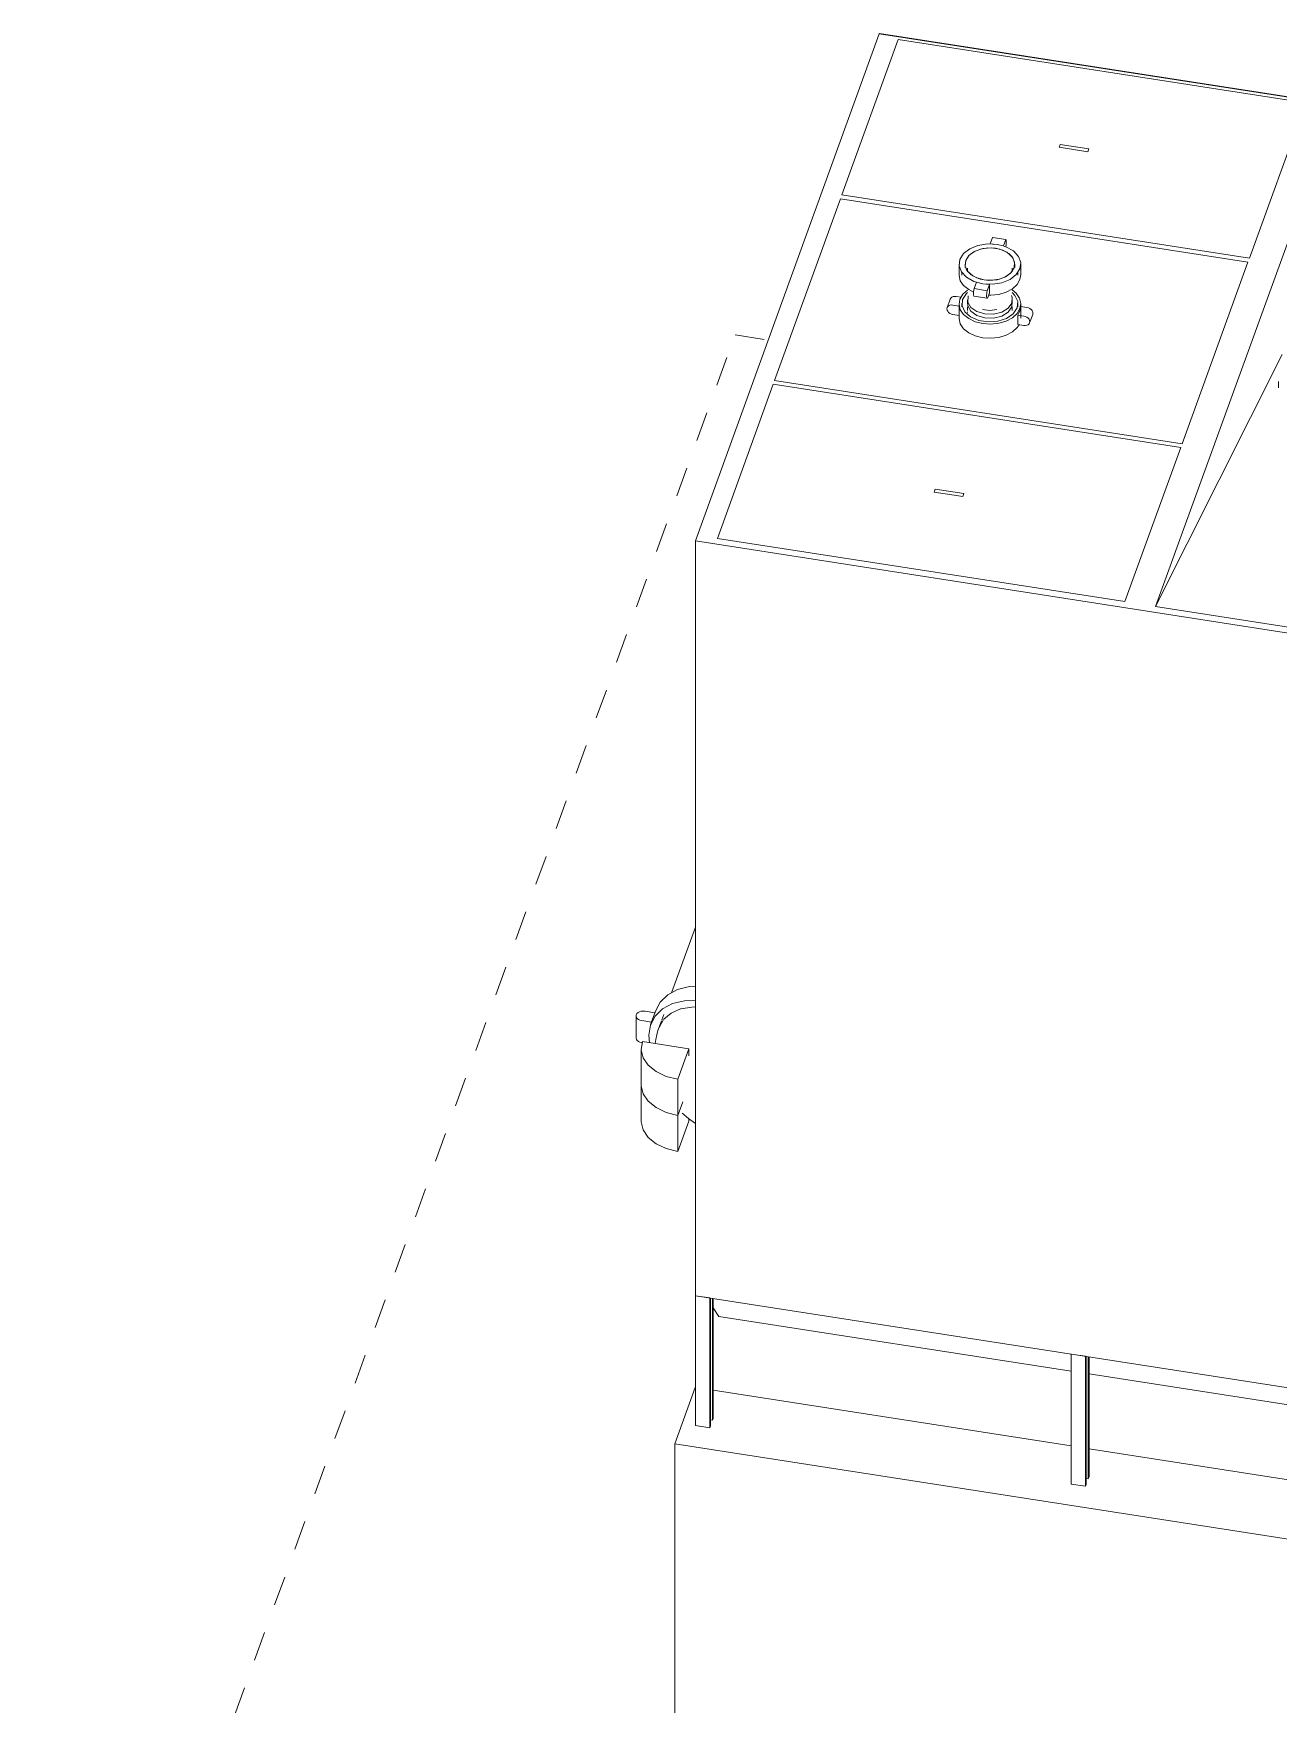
# Model space of a CAD drawing. Header units: metres. Extents: x 63 to 378, y -27 to 78.
# Drawn here: x 188.93 to 193.15, y 70.72 to 76.39 of the extents above; entities that cross this region are included whole.
import ezdxf

# ---------------------------------------------------------------- set-up
doc = ezdxf.new("R2010")
doc.units = ezdxf.units.M
doc.linetypes.add('Centre', pattern=[0.03175, 0.00635, -0.004763, 0.015875, -0.004763])
for name, color, linetype, lineweight in [('A-FLOR', 7, 'Continuous', 9), ('A-FLOR-LEVL', 7, 'Continuous', 9), ('M-EQPM', 7, 'Continuous', 18), ('P-PIPE', 7, 'Continuous', 18)]:
    doc.layers.add(name, color=color, linetype=linetype, lineweight=lineweight)

# ---------------------------------------------------------------- blocks, each defined once
blk = doc.blocks.new('C_S_L_Torre - Baltimore CPSC-0817-08L - C_S_L_Torre - Baltimore CPSC-0817-08L-2352271-3D TORRE')
at = {"layer": 'M-EQPM'}
for p, q in [((11.8995, 76.3849), (11.2759, 74.6647)), ((11.9637, 76.3648), (11.7728, 75.838)), ((11.8998, 76.3858), (11.8995, 76.3849)), ((17.0562, 75.5833), (11.8995, 76.3849)), ((17.0562, 75.5833), (11.8995, 76.3849)), ((11.8998, 76.3858), (17.0565, 75.5842)), ((13.3453, 76.15), (11.9637, 76.3648)), ((12.8366, 74.4422), (13.4498, 76.1338)), ((13.1544, 75.6232), (13.3453, 76.15)), ((12.513, 76.009), (12.5096, 75.9995)), ((12.6103, 75.9939), (12.513, 76.009)), ((12.5096, 75.9995), (12.6069, 75.9844)), ((12.6069, 75.9844), (12.6103, 75.9939)), ((11.7728, 75.838), (13.1544, 75.6232)), ((11.7681, 75.8252), (11.5446, 75.2085)), ((13.1497, 75.6105), (11.7681, 75.8252)), ((12.9262, 74.9938), (13.1497, 75.6105)), ((12.1986, 75.4416), (12.1986, 75.4397)), ((13.2655, 75.2972), (12.8366, 74.4422)), ((11.54, 75.1958), (11.3506, 74.6733)), ((12.9216, 74.981), (11.54, 75.1958)), ((11.5446, 75.2085), (12.9262, 74.9938)), ((13.2533, 75.2054), (13.2533, 75.1835)), ((12.7322, 74.4586), (12.9216, 74.981)), ((12.0892, 74.84), (12.0858, 74.8305)), ((12.0858, 74.8305), (12.1831, 74.8153)), ((12.1865, 74.8249), (12.0892, 74.84)), ((12.1831, 74.8153), (12.1865, 74.8249)), ((11.2759, 74.6647), (16.4326, 73.8631)), ((11.2759, 72.1048), (11.2759, 74.6647)), ((11.3506, 74.6733), (12.7322, 74.4586)), ((14.9771, 74.1095), (12.8366, 74.4422)), ((11.2759, 72.1048), (11.3245, 72.0972)), ((11.2759, 71.6642), (11.2759, 72.1048)), ((16.4326, 71.3032), (11.2759, 72.1048)), ((11.3245, 72.0972), (11.3245, 71.6567)), ((11.3268, 71.663), (11.3268, 72.0968)), ((11.3337, 71.6821), (11.3337, 72.0958)), ((11.3361, 71.6885), (11.3361, 72.0954)), ((11.3361, 72.0636), (11.3555, 72.0344)), ((11.3555, 72.0344), (12.5504, 71.8486)), ((12.5504, 71.9066), (12.5991, 71.8991)), ((12.5504, 71.4661), (12.5504, 71.9066)), ((12.5991, 71.8991), (12.5991, 71.4585)), ((12.6014, 71.4649), (12.6014, 71.8987)), ((12.6083, 71.484), (12.6083, 71.8976)), ((12.6106, 71.4904), (12.6106, 71.8973)), ((12.6106, 71.8393), (13.3987, 71.7168)), ((11.3245, 71.6567), (11.2759, 71.6642)), ((11.3268, 71.663), (11.3245, 71.6567)), ((11.3337, 71.6821), (11.3268, 71.6832)), ((11.3361, 71.6885), (11.3337, 71.6821)), ((12.6083, 71.484), (12.6014, 71.4851)), ((12.6106, 71.4904), (12.6083, 71.484)), ((12.5991, 71.4585), (12.5504, 71.4661)), ((12.6014, 71.4649), (12.5991, 71.4585))]:
    blk.add_line(p, q, dxfattribs=at)
blk = doc.blocks.new('Victaulic-IPS-Rigid Coupling Style 07-W07-107 - AC-V112-3D TORRE')
at = {"layer": 'P-PIPE', "color": 1, "true_color": 0xff0000}
for p, q in [((12.1399, 75.4849), (12.1294, 75.4557)), ((12.1698, 75.4613), (12.1493, 75.4645)), ((12.1598, 75.4937), (12.1766, 75.4911)), ((12.1698, 75.4684), (12.1698, 75.4204)), ((12.3793, 75.4595), (12.3999, 75.4563)), ((12.3794, 75.4204), (12.3794, 75.4684)), ((12.1493, 75.4325), (12.1698, 75.4293)), ((12.3893, 75.4272), (12.3688, 75.4304)), ((12.3688, 75.4304), (12.3688, 75.3984)), ((12.3688, 75.3984), (12.3893, 75.3952)), ((12.4092, 75.404), (12.4198, 75.4331))]:
    blk.add_line(p, q, dxfattribs=at)
for points in [[(12.1984, 75.5155, 0), (12.1824, 75.501, 0), (12.1726, 75.4843, 0)], [(12.3765, 75.4526, 0), (12.3793, 75.4704, 0), (12.375, 75.4881, 0), (12.3638, 75.5044, 0), (12.3505, 75.5157, 0)], [(12.1493, 75.4645, 0), (12.1439, 75.4648, 0), (12.139, 75.464, 0), (12.1347, 75.4621, 0), (12.1314, 75.4593, 0), (12.1294, 75.4558, 0), (12.1287, 75.4517, 0), (12.1294, 75.4475, 0), (12.1314, 75.4433, 0), (12.1347, 75.4395, 0), (12.139, 75.4363, 0), (12.1439, 75.4339, 0), (12.1481, 75.4327, 0)], [(12.1399, 75.4849, 0), (12.1399, 75.4849, 0), (12.142, 75.4884, 0), (12.1453, 75.4912, 0), (12.1495, 75.4931, 0), (12.1545, 75.4939, 0), (12.1598, 75.4937, 0)], [(12.1726, 75.4843, 0), (12.1698, 75.4665, 0), (12.1742, 75.4488, 0), (12.1854, 75.4324, 0), (12.2026, 75.4185, 0), (12.2248, 75.4081, 0), (12.2504, 75.4017, 0), (12.2776, 75.3998, 0), (12.3046, 75.4027, 0), (12.3295, 75.41, 0), (12.3508, 75.4213, 0), (12.3668, 75.4358, 0), (12.3765, 75.4526, 0)], [(12.3765, 75.4446, 0), (12.3732, 75.4374, 0), (12.3688, 75.4304, 0)], [(12.3793, 75.4595, 0), (12.3786, 75.452, 0), (12.3765, 75.4446, 0)], [(12.3999, 75.4563, 0), (12.4052, 75.455, 0), (12.4102, 75.4526, 0), (12.4144, 75.4494, 0), (12.4177, 75.4456, 0), (12.4198, 75.4414, 0), (12.4205, 75.4371, 0), (12.4198, 75.4331, 0)], [(12.3733, 75.3975, 0), (12.3668, 75.3879, 0), (12.3508, 75.3733, 0), (12.3295, 75.362, 0), (12.3046, 75.3547, 0), (12.2776, 75.3519, 0), (12.2504, 75.3537, 0), (12.2248, 75.3601, 0), (12.2026, 75.3705, 0), (12.1854, 75.3844, 0), (12.1742, 75.4008, 0), (12.1698, 75.4185, 0), (12.1698, 75.4204, 0)], [(12.3893, 75.3952, 0), (12.3946, 75.3949, 0), (12.3996, 75.3958, 0), (12.4039, 75.3976, 0), (12.4072, 75.4004, 0), (12.4092, 75.404, 0), (12.4099, 75.408, 0), (12.4092, 75.4123, 0), (12.4072, 75.4164, 0), (12.4039, 75.4203, 0), (12.3996, 75.4235, 0), (12.3946, 75.4258, 0), (12.3893, 75.4272, 0)]]:
    blk.add_polyline3d(points, dxfattribs=at)
blk = doc.blocks.new('C_S_L_Antivibratorio - 6 - v22 - C_S_L_Antivibratorio - 6 - v22-V206-3D TORRE')
at = {"layer": 'P-PIPE', "color": 1, "true_color": 0xff0000}
for p, q in [((12.1795, 75.5771), (12.1795, 75.5656)), ((12.1986, 75.5892), (12.1986, 75.5771)), ((12.3506, 75.5771), (12.3506, 75.5892)), ((12.3696, 75.5656), (12.3696, 75.5771)), ((12.2014, 75.4964), (12.2006, 75.4943)), ((12.1795, 75.4695), (12.1795, 75.458)), ((12.1986, 75.4828), (12.1986, 75.4695)), ((12.1986, 75.458), (12.1986, 75.4459)), ((12.3485, 75.458), (12.3496, 75.4774)), ((12.3506, 75.4695), (12.3506, 75.4828)), ((12.3506, 75.4459), (12.3506, 75.458)), ((12.3696, 75.458), (12.3696, 75.4695))]:
    blk.add_line(p, q, dxfattribs=at)
for points in [[(12.1986, 75.5068, 0), (12.1952, 75.5037, 0), (12.1821, 75.4838, 0)], [(12.3485, 75.4713, 0), (12.3496, 75.4907, 0), (12.3476, 75.4967, 0)], [(12.3671, 75.4551, 0), (12.369, 75.4767, 0), (12.3595, 75.4974, 0), (12.3501, 75.5072, 0)], [(12.1821, 75.4838, 0), (12.1802, 75.4622, 0), (12.1896, 75.4415, 0), (12.2093, 75.4242, 0), (12.2369, 75.4123, 0), (12.269, 75.4073, 0), (12.3018, 75.4098, 0), (12.3313, 75.4195, 0), (12.354, 75.4352, 0), (12.3671, 75.4551, 0)], [(12.1991, 75.4749, 0), (12.1995, 75.4615, 0), (12.2099, 75.4433, 0), (12.2301, 75.4291, 0), (12.257, 75.421, 0), (12.2867, 75.4203, 0), (12.3145, 75.4271, 0), (12.3362, 75.4403, 0), (12.3485, 75.458, 0)], [(12.2006, 75.4943, 0), (12.1995, 75.4749, 0), (12.2099, 75.4567, 0), (12.2301, 75.4425, 0), (12.257, 75.4344, 0), (12.2867, 75.4337, 0), (12.3145, 75.4405, 0), (12.3362, 75.4537, 0), (12.3485, 75.4713, 0)], [(12.2984, 75.4497, 0), (12.2741, 75.4462, 0), (12.2498, 75.4499, 0)]]:
    blk.add_polyline3d(points, dxfattribs=at)
blk = doc.blocks.new('Victaulic-IPS-Rigid Coupling Style 07-W07-107 - Standard-V207-3D TORRE')
at = {"layer": 'P-PIPE', "color": 1, "true_color": 0xff0000}
for p, q in [((12.2838, 75.6936), (12.276, 75.672)), ((12.3283, 75.6867), (12.2838, 75.6936)), ((12.2838, 75.6936), (12.2841, 75.6936)), ((12.3286, 75.6867), (12.2841, 75.6936)), ((12.3204, 75.6651), (12.3283, 75.6867)), ((12.1698, 75.6034), (12.1698, 75.5667)), ((12.3564, 75.5907), (12.3456, 75.5739)), ((12.3793, 75.5686), (12.3765, 75.5508)), ((12.3794, 75.5667), (12.3794, 75.6034)), ((12.2287, 75.5417), (12.2209, 75.5202)), ((12.2209, 75.5202), (12.2654, 75.5133)), ((12.2654, 75.5133), (12.2732, 75.5348)), ((12.2683, 75.4926), (12.2732, 75.506)), ((12.2732, 75.506), (12.2732, 75.5348)), ((12.2206, 75.4946), (12.2651, 75.4877))]:
    blk.add_line(p, q, dxfattribs=at)
for points in [[(12.3209, 75.665, 0), (12.2988, 75.6702, 0), (12.2661, 75.6718, 0), (12.2342, 75.6667, 0), (12.2063, 75.6555, 0), (12.1851, 75.6391, 0), (12.1726, 75.6193, 0)], [(12.276, 75.672, 0), (12.2988, 75.6702, 0), (12.3204, 75.6651, 0)], [(12.3286, 75.6632, 0), (12.3294, 75.6685, 0), (12.3299, 75.6735, 0), (12.3302, 75.6781, 0), (12.3301, 75.6819, 0), (12.3298, 75.6847, 0), (12.3291, 75.6863, 0), (12.3283, 75.6867, 0)], [(12.1726, 75.6193, 0), (12.1701, 75.5979, 0), (12.1779, 75.577, 0), (12.1951, 75.5587, 0), (12.2201, 75.5448, 0), (12.2504, 75.5367, 0), (12.2831, 75.535, 0), (12.3149, 75.5401, 0), (12.3428, 75.5514, 0), (12.3641, 75.5677, 0), (12.3765, 75.5876, 0)], [(12.2364, 75.5543, 0), (12.2168, 75.5634, 0), (12.1994, 75.5787, 0), (12.191, 75.597, 0), (12.1927, 75.6161, 0)], [(12.1927, 75.6161, 0), (12.2043, 75.6337, 0), (12.2244, 75.6476, 0), (12.2505, 75.6562, 0), (12.2795, 75.6584, 0), (12.3079, 75.654, 0), (12.3323, 75.6435, 0), (12.3498, 75.6281, 0), (12.3581, 75.6098, 0), (12.3564, 75.5907, 0)], [(12.3765, 75.5876, 0), (12.379, 75.609, 0), (12.3713, 75.6298, 0), (12.3541, 75.6481, 0), (12.3291, 75.662, 0), (12.3217, 75.6647, 0)], [(12.219, 75.5085, 0), (12.2026, 75.5168, 0), (12.1854, 75.5307, 0), (12.1742, 75.547, 0), (12.1698, 75.5647, 0), (12.1698, 75.5666, 0)], [(12.3449, 75.5731, 0), (12.3248, 75.5592, 0), (12.2987, 75.5506, 0), (12.2697, 75.5484, 0), (12.2412, 75.5528, 0), (12.2365, 75.5543, 0)], [(12.2205, 75.4946, 0), (12.2197, 75.4955, 0), (12.2192, 75.4976, 0), (12.219, 75.5009, 0), (12.219, 75.505, 0), (12.2194, 75.5098, 0), (12.22, 75.515, 0), (12.2209, 75.5202, 0)], [(12.2732, 75.5348, 0), (12.2504, 75.5367, 0), (12.2287, 75.5417, 0)], [(12.2654, 75.5133, 0), (12.2645, 75.5081, 0), (12.2639, 75.5029, 0), (12.2635, 75.4981, 0), (12.2634, 75.494, 0), (12.2637, 75.4907, 0), (12.2642, 75.4886, 0), (12.265, 75.4877, 0)], [(12.3765, 75.5508, 0), (12.3668, 75.5341, 0), (12.3508, 75.5196, 0), (12.3295, 75.5082, 0), (12.3046, 75.5009, 0), (12.2776, 75.4981, 0), (12.2705, 75.4981, 0)], [(12.2651, 75.4877, 0), (12.266, 75.4881, 0), (12.2671, 75.4898, 0), (12.2683, 75.4926, 0)]]:
    blk.add_polyline3d(points, dxfattribs=at)
blk = doc.blocks.new('Victaulic-IPS-Elbow No 10-13 - AC-2131962-3D TORRE')
at = {"layer": 'P-PIPE', "color": 11, "true_color": 0xff8080}
blk.add_line((11.1606, 73.0366), (11.1531, 73.016), dxfattribs=at)
at = {"layer": 'P-PIPE', "color": 11, "lineweight": 9, "true_color": 0xff8080}
for p, q in [((11.2541, 72.942), (11.0966, 72.9665)), ((11.0922, 72.942), (11.0922, 72.8196)), ((11.2167, 72.8388), (11.2541, 72.942)), ((11.2541, 72.9178), (11.2541, 72.942)), ((11.2167, 72.8388), (11.2167, 72.7164)), ((11.0922, 72.8196), (11.0922, 72.6972)), ((11.2167, 72.7164), (11.2334, 72.7625)), ((11.2334, 72.7625), (11.2167, 72.7164)), ((11.2167, 72.5941), (11.2167, 72.7164)), ((11.2541, 72.6972), (11.2167, 72.5941)), ((11.2541, 72.7053), (11.2541, 72.6972))]:
    blk.add_line(p, q, dxfattribs=at)
at = {"layer": 'P-PIPE', "color": 11, "true_color": 0xff8080}
for points in [[(11.1395, 72.9598, 0), (11.1417, 72.974, 0), (11.1449, 72.9891, 0), (11.1491, 73.004, 0), (11.1531, 73.016, 0)], [(11.2309, 72.7239, 0), (11.2362, 72.719, 0), (11.2467, 72.7102, 0), (11.2575, 72.7018, 0), (11.2684, 72.694, 0), (11.2759, 72.689, 0)]]:
    blk.add_polyline3d(points, dxfattribs=at)
at = {"layer": 'P-PIPE', "color": 11, "lineweight": 9, "true_color": 0xff8080}
for points in [[(11.0966, 72.9665, 0), (11.0923, 72.9389, 0), (11.099, 72.9116, 0), (11.1163, 72.8863, 0), (11.143, 72.8649, 0), (11.1772, 72.8487, 0), (11.2167, 72.8388, 0)], [(11.0922, 72.8196, 0), (11.0923, 72.8166, 0), (11.099, 72.7892, 0), (11.1163, 72.764, 0), (11.143, 72.7425, 0), (11.1772, 72.7263, 0), (11.2167, 72.7164, 0)], [(11.2167, 72.7164, 0), (11.1772, 72.7263, 0), (11.143, 72.7425, 0), (11.1163, 72.764, 0), (11.099, 72.7892, 0), (11.0923, 72.8166, 0), (11.0922, 72.8196, 0)], [(11.2167, 72.5941, 0), (11.1772, 72.6039, 0), (11.143, 72.6201, 0), (11.1163, 72.6416, 0), (11.099, 72.6668, 0), (11.0923, 72.6942, 0), (11.0922, 72.6972, 0)]]:
    blk.add_polyline3d(points, dxfattribs=at)
blk = doc.blocks.new('Victaulic-IPS-Rigid Coupling Style 07-W07-107 - Standard-2770577-3D TORRE')
at = {"layer": 'P-PIPE', "color": 11, "true_color": 0xff8080}
for p, q in [((11.1385, 73.0644), (11.1055, 73.0695)), ((11.1414, 73.0723), (11.1241, 73.0247)), ((11.127, 73.0327), (11.1385, 73.0644)), ((11.1385, 73.0644), (11.1385, 73.0644)), ((11.1687, 73.0421), (11.1934, 73.0631)), ((11.1937, 73.0633), (11.226, 73.0775)), ((11.2264, 73.0776), (11.264, 73.0838)), ((11.2642, 73.0838), (11.2757, 73.084)), ((11.0748, 73.0537), (11.0748, 72.9788)), ((11.094, 73.0378), (11.127, 73.0327)), ((11.127, 73.0327), (11.127, 73.0327)), ((11.1526, 73.0146), (11.1683, 73.0417)), ((11.096, 72.9627), (11.094, 72.963)), ((11.1178, 72.9883), (11.1207, 72.9625))]:
    blk.add_line(p, q, dxfattribs=at)
for points in [[(11.1405, 73.0698, 0), (11.1565, 73.1001, 0), (11.1821, 73.1249, 0), (11.2158, 73.1429, 0), (11.2557, 73.1529, 0), (11.2755, 73.1547, 0)], [(11.1055, 73.0695, 0), (11.099, 73.07, 0), (11.0926, 73.0693, 0), (11.0867, 73.0676, 0), (11.0816, 73.0649, 0), (11.0778, 73.0614, 0), (11.0755, 73.0575, 0), (11.0749, 73.0532, 0), (11.0759, 73.049, 0), (11.0785, 73.0451, 0), (11.0826, 73.0418, 0), (11.0879, 73.0393, 0), (11.094, 73.0378, 0)], [(11.2758, 73.1072, 0), (11.2385, 73.1053, 0), (11.1986, 73.0953, 0), (11.1648, 73.0773, 0), (11.1392, 73.0525, 0), (11.1232, 73.0222, 0), (11.1178, 72.9883, 0)], [(11.094, 72.963, 0), (11.0879, 72.9645, 0), (11.0826, 72.967, 0), (11.0785, 72.9703, 0), (11.0759, 72.9742, 0), (11.0749, 72.9784, 0)]]:
    blk.add_polyline3d(points, dxfattribs=at)

msp = doc.modelspace()

# ---------------------------------------------------------------- linework, layer by layer
at = {"layer": 'A-FLOR'}
for p, q in [((191.1735, 71.7933), (191.1043, 71.6022)), ((192.4488, 71.5951), (191.2344, 71.7839)), ((191.1043, 71.6022), (196.3582, 70.7855)), ((191.1043, 70.3929), (191.1043, 71.6022)), ((193.3789, 71.4505), (192.509, 71.5857))]:
    msp.add_line(p, q, dxfattribs=at)
at = {"layer": 'A-FLOR-LEVL', "linetype": 'Centre'}
for p, q in [((188.9297, 68.8002), (191.309, 75.3635)), ((191.309, 75.3635), (191.4212, 75.3461))]:
    msp.add_line(p, q, dxfattribs=at)
at = {"layer": 'P-PIPE', "color": 1, "true_color": 0xff0000}
for p, q in [((192.091, 75.6161), (192.089, 75.599)), ((192.0888, 75.6034), (192.0888, 75.5921)), ((192.257, 75.5921), (192.257, 75.6034))]:
    msp.add_line(p, q, dxfattribs=at)
at = {"layer": 'P-PIPE', "color": 11, "true_color": 0xff8080}
for p, q in [((191.1742, 73.3546), (191.0934, 73.1318)), ((191.0669, 73.0588), (191.0601, 73.0398))]:
    msp.add_line(p, q, dxfattribs=at)
at = {"layer": 'P-PIPE', "color": 1, "true_color": 0xff0000}
for points in [[(192.1923, 75.657, 0), (192.1661, 75.6583, 0), (192.1405, 75.6543, 0), (192.1181, 75.6452, 0), (192.101, 75.6321, 0), (192.091, 75.6161, 0)], [(192.2548, 75.5907, 0), (192.2568, 75.6079, 0), (192.2505, 75.6246, 0), (192.2367, 75.6393, 0), (192.2167, 75.6505, 0), (192.1923, 75.657, 0)], [(192.0894, 75.5969, 0), (192.0952, 75.5822, 0), (192.1091, 75.5675, 0), (192.1291, 75.5564, 0), (192.1535, 75.5498, 0)], [(192.1535, 75.5498, 0), (192.1797, 75.5485, 0), (192.2053, 75.5526, 0), (192.2277, 75.5616, 0), (192.2447, 75.5748, 0), (192.2548, 75.5907, 0)]]:
    msp.add_polyline3d(points, dxfattribs=at)

# ---------------------------------------------------------------- block references
at = {"layer": 'M-EQPM'}
msp.add_blockref('C_S_L_Torre - Baltimore CPSC-0817-08L - C_S_L_Torre - Baltimore CPSC-0817-08L-2352271-3D TORRE', (179.8983, 0), dxfattribs=at)
at = {"layer": 'P-PIPE', "color": 1, "true_color": 0xff0000}
for name in ['Victaulic-IPS-Rigid Coupling Style 07-W07-107 - Standard-V207-3D TORRE', 'C_S_L_Antivibratorio - 6 - v22 - C_S_L_Antivibratorio - 6 - v22-V206-3D TORRE', 'Victaulic-IPS-Rigid Coupling Style 07-W07-107 - AC-V112-3D TORRE']:
    msp.add_blockref(name, (179.8983, 0), dxfattribs=at)
at = {"layer": 'P-PIPE', "color": 11, "true_color": 0xff8080}
for name in ['Victaulic-IPS-Rigid Coupling Style 07-W07-107 - Standard-2770577-3D TORRE', 'Victaulic-IPS-Elbow No 10-13 - AC-2131962-3D TORRE']:
    msp.add_blockref(name, (179.8983, 0), dxfattribs=at)

doc.saveas('drawing.dxf')
